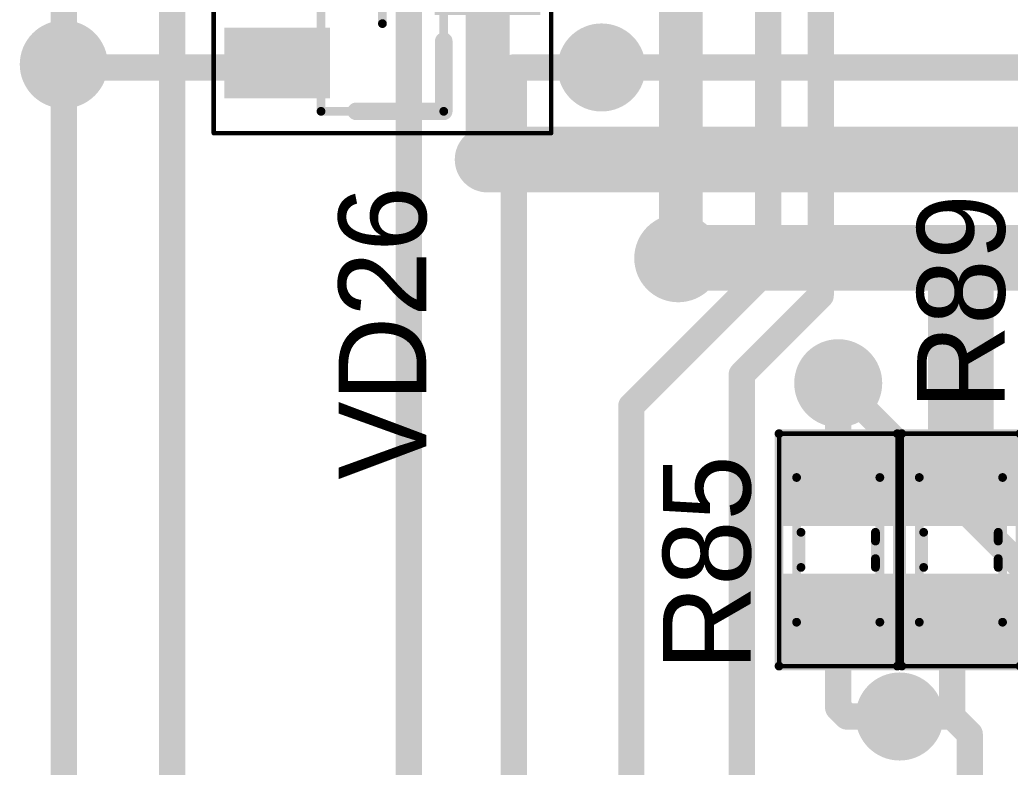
# Model space of a CAD drawing. Header units: millimetres. Extents: x 29 to 180, y 30 to 200.
# Drawn here: x 104.16 to 115.46, y 43.62 to 52.14 of the extents above; entities that cross this region are included whole.
import ezdxf

# ---------------------------------------------------------------- set-up
doc = ezdxf.new("R2010")
doc.units = ezdxf.units.MM
for name, color, linetype in [('BottomLayer', 5, 'Continuous'), ('BottomSolder', 6, 'Continuous'), ('Mechanical13', 56, 'Continuous'), ('Mechanical15', 56, 'Continuous'), ('MultiLayer', 9, 'Continuous'), ('TopLayer', 1, 'Continuous'), ('TopOverlay', 2, 'Continuous'), ('TopPaste', 8, 'Continuous'), ('TopSolder', 216, 'Continuous'), ('ViaHoleLayer', 16, 'Continuous')]:
    doc.layers.add(name, color=color, linetype=linetype)

# ---------------------------------------------------------------- blocks, each defined once
blk = doc.blocks.new('SOT23_3_517')
at = {"layer": 'Mechanical13', "const_width": 0.1}
for points in [[(-0.7, 1.5), (0.7, 1.5)], [(-0.7, -1.5), (-0.7, 1.5)], [(0.7, -1.5), (0.7, 1.5)], [(-0.7, -1.5), (0.7, -1.5)]]:
    blk.add_lwpolyline(points, dxfattribs=at)
at = {"layer": 'Mechanical13', "const_width": 0.05}
for points in [[(-0.725, 1.5, 1), (-0.675, 1.5, 1)], [(-0.725, 1.5, 1), (-0.675, 1.5, 1)], [(0.675, 1.5, 1), (0.725, 1.5, 1)], [(0.675, 1.5, 1), (0.725, 1.5, 1)], [(-0.725, -1.5, 1), (-0.675, -1.5, 1)], [(-0.725, -1.5, 1), (-0.675, -1.5, 1)], [(0.675, -1.5, 1), (0.725, -1.5, 1)], [(0.675, -1.5, 1), (0.725, -1.5, 1)]]:
    blk.add_lwpolyline(points, format="xyb", close=True, dxfattribs=at)
at = {"layer": 'Mechanical15'}
for points, const_width in [([(-1.925, 1.75), (1.925, 1.75)], 0.05), ([(-1.925, -1.75), (-1.925, 1.75)], 0.05), ([(1.925, -1.75), (1.925, 1.75)], 0.05), ([(0, -0.5), (0, 0.5)], 0.1), ([(-0.5, 0), (0.5, 0)], 0.1), ([(-1.925, -1.75), (1.925, -1.75)], 0.05)]:
    blk.add_lwpolyline(points, dxfattribs=dict(at, const_width=const_width))
for points, const_width in [([(-1.937, 1.75, 1), (-1.913, 1.75, 1)], 0.025), ([(-1.937, 1.75, 1), (-1.913, 1.75, 1)], 0.025), ([(1.913, 1.75, 1), (1.937, 1.75, 1)], 0.025), ([(1.913, 1.75, 1), (1.937, 1.75, 1)], 0.025), ([(-0.025, 0.5, 1), (0.025, 0.5, 1)], 0.05), ([(-0.525, 0, 1), (-0.475, 0, 1)], 0.05), ([(0.475, 0, 1), (0.525, 0, 1)], 0.05), ([(-0.025, -0.5, 1), (0.025, -0.5, 1)], 0.05), ([(-1.937, -1.75, 1), (-1.913, -1.75, 1)], 0.025), ([(-1.937, -1.75, 1), (-1.913, -1.75, 1)], 0.025), ([(1.913, -1.75, 1), (1.937, -1.75, 1)], 0.025), ([(1.913, -1.75, 1), (1.937, -1.75, 1)], 0.025)]:
    blk.add_lwpolyline(points, format="xyb", close=True, dxfattribs=dict(at, const_width=const_width))
at = {"layer": 'TopLayer'}
for points in [[(-0.7, 0.65), (-0.7, 1.25), (-1.7, 0.65), (-1.7, 1.25)], [(1.7, -0.3), (1.7, 0.3), (0.7, -0.3), (0.7, 0.3)], [(-0.7, -1.25), (-0.7, -0.65), (-1.7, -1.25), (-1.7, -0.65)]]:
    blk.add_solid(points, dxfattribs=at)
at = {"layer": 'TopOverlay'}
for points, const_width in [([(-1.075, 1.8, 1), (-1.325, 1.8, 1)], 0.25), ([(-1.388, 1.8, 1), (-1.263, 1.8, 1)], 0.125), ([(-1.137, 1.8, 1), (-1.012, 1.8, 1)], 0.125), ([(-0.35, 1.5, 1), (-0.25, 1.5, 1)], 0.1), ([(0.65, 1.5, 1), (0.75, 1.5, 1)], 0.1), ([(0.65, 1.5, 1), (0.75, 1.5, 1)], 0.1), ([(0.65, 0.7, 1), (0.75, 0.7, 1)], 0.1), ([(0.65, -0.7, 1), (0.75, -0.7, 1)], 0.1), ([(-0.35, -1.5, 1), (-0.25, -1.5, 1)], 0.1), ([(0.65, -1.5, 1), (0.75, -1.5, 1)], 0.1), ([(0.65, -1.5, 1), (0.75, -1.5, 1)], 0.1)]:
    blk.add_lwpolyline(points, format="xyb", close=True, dxfattribs=dict(at, const_width=const_width))
at = {"layer": 'TopOverlay', "const_width": 0.2}
for points in [[(-0.3, 1.5), (0.7, 1.5)], [(0.7, 0.7), (0.7, 1.5)], [(0.7, -1.5), (0.7, -0.7)], [(-0.3, -1.5), (0.7, -1.5)]]:
    blk.add_lwpolyline(points, dxfattribs=at)
at = {"layer": 'TopPaste'}
for points in [[(-0.7, 0.65), (-0.7, 1.25), (-1.7, 0.65), (-1.7, 1.25)], [(1.7, -0.3), (1.7, 0.3), (0.7, -0.3), (0.7, 0.3)], [(-0.7, -1.25), (-0.7, -0.65), (-1.7, -1.25), (-1.7, -0.65)]]:
    blk.add_solid(points, dxfattribs=at)
at = {"layer": 'TopSolder'}
for points in [[(-0.598, 0.548), (-0.598, 1.352), (-1.802, 0.548), (-1.802, 1.352)], [(1.802, -0.402), (1.802, 0.402), (0.598, -0.402), (0.598, 0.402)], [(-0.598, -1.352), (-0.598, -0.548), (-1.802, -1.352), (-1.802, -0.548)]]:
    blk.add_solid(points, dxfattribs=at)
blk = doc.blocks.new('SMD_R_0603_980')
at = {"layer": 'Mechanical13', "const_width": 0.1}
for points in [[(-0.825, -0.475), (-0.825, 0.475)], [(0.825, 0.475), (-0.825, 0.475)], [(0.825, -0.475), (0.825, 0.475)], [(0.825, -0.475), (-0.825, -0.475)]]:
    blk.add_lwpolyline(points, dxfattribs=at)
at = {"layer": 'Mechanical13', "const_width": 0.05}
for points in [[(-0.85, 0.475, 1), (-0.8, 0.475, 1)], [(-0.85, 0.475, 1), (-0.8, 0.475, 1)], [(0.8, 0.475, 1), (0.85, 0.475, 1)], [(0.8, 0.475, 1), (0.85, 0.475, 1)], [(-0.85, -0.475, 1), (-0.8, -0.475, 1)], [(-0.85, -0.475, 1), (-0.8, -0.475, 1)], [(0.8, -0.475, 1), (0.85, -0.475, 1)], [(0.8, -0.475, 1), (0.85, -0.475, 1)]]:
    blk.add_lwpolyline(points, format="xyb", close=True, dxfattribs=at)
at = {"layer": 'Mechanical15', "const_width": 0.05}
for points in [[(-1.325, -0.675), (-1.325, 0.675)], [(1.325, 0.675), (-1.325, 0.675)], [(1.325, -0.675), (1.325, 0.675)], [(1.325, -0.675), (-1.325, -0.675)]]:
    blk.add_lwpolyline(points, dxfattribs=at)
at = {"layer": 'Mechanical15', "const_width": 0.025}
for points in [[(-1.338, 0.675, 1), (-1.313, 0.675, 1)], [(-1.338, 0.675, 1), (-1.313, 0.675, 1)], [(1.313, 0.675, 1), (1.338, 0.675, 1)], [(1.313, 0.675, 1), (1.338, 0.675, 1)], [(-1.338, -0.675, 1), (-1.313, -0.675, 1)], [(-1.338, -0.675, 1), (-1.313, -0.675, 1)], [(1.313, -0.675, 1), (1.338, -0.675, 1)], [(1.313, -0.675, 1), (1.338, -0.675, 1)]]:
    blk.add_lwpolyline(points, format="xyb", close=True, dxfattribs=at)
at = {"layer": 'TopLayer'}
for points in [[(-0.375, -0.525), (-0.375, 0.525), (-1.175, -0.525), (-1.175, 0.525)], [(1.175, -0.525), (1.175, 0.525), (0.375, -0.525), (0.375, 0.525)]]:
    blk.add_solid(points, dxfattribs=at)
at = {"layer": 'TopOverlay', "const_width": 0.1}
for points in [[(1.325, 0.675), (-1.325, 0.675)], [(-1.325, -0.675), (-1.325, 0.675)], [(1.325, -0.675), (1.325, 0.675)], [(-0.1, 0.425), (-0.2, 0.425)], [(0.1, 0.425), (-0.1, 0.425)], [(0.2, 0.425), (0.1, 0.425)], [(0.2, -0.425), (-0.2, -0.425)], [(1.325, -0.675), (-1.325, -0.675)]]:
    blk.add_lwpolyline(points, dxfattribs=at)
at = {"layer": 'TopOverlay', "const_width": 0.05}
for points in [[(-1.35, 0.675, 1), (-1.3, 0.675, 1)], [(-1.35, 0.675, 1), (-1.3, 0.675, 1)], [(1.3, 0.675, 1), (1.35, 0.675, 1)], [(1.3, 0.675, 1), (1.35, 0.675, 1)], [(-0.225, 0.425, 1), (-0.175, 0.425, 1)], [(-0.125, 0.425, 1), (-0.075, 0.425, 1)], [(-0.125, 0.425, 1), (-0.075, 0.425, 1)], [(0.075, 0.425, 1), (0.125, 0.425, 1)], [(0.075, 0.425, 1), (0.125, 0.425, 1)], [(0.175, 0.425, 1), (0.225, 0.425, 1)], [(-0.225, -0.425, 1), (-0.175, -0.425, 1)], [(0.175, -0.425, 1), (0.225, -0.425, 1)], [(-1.35, -0.675, 1), (-1.3, -0.675, 1)], [(-1.35, -0.675, 1), (-1.3, -0.675, 1)], [(1.3, -0.675, 1), (1.35, -0.675, 1)], [(1.3, -0.675, 1), (1.35, -0.675, 1)]]:
    blk.add_lwpolyline(points, format="xyb", close=True, dxfattribs=at)
at = {"layer": 'TopPaste'}
for points in [[(-0.375, -0.525), (-0.375, 0.525), (-1.175, -0.525), (-1.175, 0.525)], [(1.175, -0.525), (1.175, 0.525), (0.375, -0.525), (0.375, 0.525)]]:
    blk.add_solid(points, dxfattribs=at)
at = {"layer": 'TopSolder'}
for points in [[(-0.273, -0.627), (-0.273, 0.627), (-1.277, -0.627), (-1.277, 0.627)], [(1.277, -0.627), (1.277, 0.627), (0.273, -0.627), (0.273, 0.627)]]:
    blk.add_solid(points, dxfattribs=at)
blk = doc.blocks.new('SMD_R_0603_982')
at = {"layer": 'Mechanical13', "const_width": 0.1}
for points in [[(-0.825, -0.475), (-0.825, 0.475)], [(0.825, 0.475), (-0.825, 0.475)], [(0.825, -0.475), (0.825, 0.475)], [(0.825, -0.475), (-0.825, -0.475)]]:
    blk.add_lwpolyline(points, dxfattribs=at)
at = {"layer": 'Mechanical13', "const_width": 0.05}
for points in [[(-0.85, 0.475, 1), (-0.8, 0.475, 1)], [(-0.85, 0.475, 1), (-0.8, 0.475, 1)], [(0.8, 0.475, 1), (0.85, 0.475, 1)], [(0.8, 0.475, 1), (0.85, 0.475, 1)], [(-0.85, -0.475, 1), (-0.8, -0.475, 1)], [(-0.85, -0.475, 1), (-0.8, -0.475, 1)], [(0.8, -0.475, 1), (0.85, -0.475, 1)], [(0.8, -0.475, 1), (0.85, -0.475, 1)]]:
    blk.add_lwpolyline(points, format="xyb", close=True, dxfattribs=at)
at = {"layer": 'Mechanical15', "const_width": 0.05}
for points in [[(-1.325, -0.675), (-1.325, 0.675)], [(1.325, 0.675), (-1.325, 0.675)], [(1.325, -0.675), (1.325, 0.675)], [(1.325, -0.675), (-1.325, -0.675)]]:
    blk.add_lwpolyline(points, dxfattribs=at)
at = {"layer": 'Mechanical15', "const_width": 0.025}
for points in [[(-1.338, 0.675, 1), (-1.313, 0.675, 1)], [(-1.338, 0.675, 1), (-1.313, 0.675, 1)], [(1.313, 0.675, 1), (1.338, 0.675, 1)], [(1.313, 0.675, 1), (1.338, 0.675, 1)], [(-1.338, -0.675, 1), (-1.313, -0.675, 1)], [(-1.338, -0.675, 1), (-1.313, -0.675, 1)], [(1.313, -0.675, 1), (1.338, -0.675, 1)], [(1.313, -0.675, 1), (1.338, -0.675, 1)]]:
    blk.add_lwpolyline(points, format="xyb", close=True, dxfattribs=at)
at = {"layer": 'TopLayer'}
for points in [[(-0.375, -0.525), (-0.375, 0.525), (-1.175, -0.525), (-1.175, 0.525)], [(1.175, -0.525), (1.175, 0.525), (0.375, -0.525), (0.375, 0.525)]]:
    blk.add_solid(points, dxfattribs=at)
at = {"layer": 'TopOverlay', "const_width": 0.1}
for points in [[(1.325, 0.675), (-1.325, 0.675)], [(-1.325, -0.675), (-1.325, 0.675)], [(1.325, -0.675), (1.325, 0.675)], [(-0.1, 0.425), (-0.2, 0.425)], [(0.1, 0.425), (-0.1, 0.425)], [(0.2, 0.425), (0.1, 0.425)], [(0.2, -0.425), (-0.2, -0.425)], [(1.325, -0.675), (-1.325, -0.675)]]:
    blk.add_lwpolyline(points, dxfattribs=at)
at = {"layer": 'TopOverlay', "const_width": 0.05}
for points in [[(-1.35, 0.675, 1), (-1.3, 0.675, 1)], [(-1.35, 0.675, 1), (-1.3, 0.675, 1)], [(1.3, 0.675, 1), (1.35, 0.675, 1)], [(1.3, 0.675, 1), (1.35, 0.675, 1)], [(-0.225, 0.425, 1), (-0.175, 0.425, 1)], [(-0.125, 0.425, 1), (-0.075, 0.425, 1)], [(-0.125, 0.425, 1), (-0.075, 0.425, 1)], [(0.075, 0.425, 1), (0.125, 0.425, 1)], [(0.075, 0.425, 1), (0.125, 0.425, 1)], [(0.175, 0.425, 1), (0.225, 0.425, 1)], [(-0.225, -0.425, 1), (-0.175, -0.425, 1)], [(0.175, -0.425, 1), (0.225, -0.425, 1)], [(-1.35, -0.675, 1), (-1.3, -0.675, 1)], [(-1.35, -0.675, 1), (-1.3, -0.675, 1)], [(1.3, -0.675, 1), (1.35, -0.675, 1)], [(1.3, -0.675, 1), (1.35, -0.675, 1)]]:
    blk.add_lwpolyline(points, format="xyb", close=True, dxfattribs=at)
at = {"layer": 'TopPaste'}
for points in [[(-0.375, -0.525), (-0.375, 0.525), (-1.175, -0.525), (-1.175, 0.525)], [(1.175, -0.525), (1.175, 0.525), (0.375, -0.525), (0.375, 0.525)]]:
    blk.add_solid(points, dxfattribs=at)
at = {"layer": 'TopSolder'}
for points in [[(-0.273, -0.627), (-0.273, 0.627), (-1.277, -0.627), (-1.277, 0.627)], [(1.277, -0.627), (1.277, 0.627), (0.273, -0.627), (0.273, 0.627)]]:
    blk.add_solid(points, dxfattribs=at)

msp = doc.modelspace()

# ---------------------------------------------------------------- linework, layer by layer
at = {"layer": 'BottomLayer'}
for points, const_width in [([(111.704, 49.454), (111.704, 55.896)], 0.5), ([(105.9, 39.6), (105.9, 53.6)], 0.3), ([(108.6, 38.115), (108.6, 53.4)], 0.3), ([(112.7, 49.3), (112.7, 52.7)], 0.3), ([(113.3, 49), (113.3, 52.3)], 0.3), ([(104.665, 35.935), (104.665, 51.635)], 0.3), ([(109.8, 36.5), (109.8, 51.6)], 0.3), ([(109.8, 51.6), (110.8, 51.6)], 0.3), ([(111.675, 49.425), (111.704, 49.454)], 0.5), ([(111.14, 47.74), (112.7, 49.3)], 0.3), ([(112.4, 48.1), (113.3, 49)], 0.3), ([(112.4, 36.8), (112.4, 48.1)], 0.3), ([(113.5, 48), (115.804, 45.696)], 0.3), ([(111.14, 38.115), (111.14, 47.74)], 0.3), ([(114.2, 44.2), (114.8, 44.2)], 0.3), ([(114.8, 44.2), (115, 44)], 0.3), ([(115, 36.795), (115, 44)], 0.3)]:
    msp.add_lwpolyline(points, dxfattribs=dict(at, const_width=const_width))
for points, const_width in [([(104.465, 51.635, 1), (104.865, 51.635, 1)], 0.4), ([(110.6, 51.6, 1), (111, 51.6, 1)], 0.4), ([(104.59, 51.635, 1), (104.74, 51.635, 1)], 0.15), ([(109.725, 51.6, 1), (109.875, 51.6, 1)], 0.15), ([(109.725, 51.6, 1), (109.875, 51.6, 1)], 0.15), ([(110.725, 51.6, 1), (110.875, 51.6, 1)], 0.15), ([(111.475, 49.425, 1), (111.875, 49.425, 1)], 0.4), ([(111.55, 49.425, 1), (111.8, 49.425, 1)], 0.25), ([(111.579, 49.454, 1), (111.829, 49.454, 1)], 0.25), ([(111.579, 49.454, 1), (111.829, 49.454, 1)], 0.25), ([(112.625, 49.3, 1), (112.775, 49.3, 1)], 0.15), ([(112.625, 49.3, 1), (112.775, 49.3, 1)], 0.15), ([(113.225, 49, 1), (113.375, 49, 1)], 0.15), ([(113.225, 49, 1), (113.375, 49, 1)], 0.15), ([(113.3, 48, 1), (113.7, 48, 1)], 0.4), ([(112.325, 48.1, 1), (112.475, 48.1, 1)], 0.15), ([(112.325, 48.1, 1), (112.475, 48.1, 1)], 0.15), ([(113.425, 48, 1), (113.575, 48, 1)], 0.15), ([(111.065, 47.74, 1), (111.215, 47.74, 1)], 0.15), ([(111.065, 47.74, 1), (111.215, 47.74, 1)], 0.15), ([(114, 44.2, 1), (114.4, 44.2, 1)], 0.4), ([(114.125, 44.2, 1), (114.275, 44.2, 1)], 0.15), ([(114.725, 44.2, 1), (114.875, 44.2, 1)], 0.15), ([(114.725, 44.2, 1), (114.875, 44.2, 1)], 0.15), ([(114.925, 44, 1), (115.075, 44, 1)], 0.15), ([(114.925, 44, 1), (115.075, 44, 1)], 0.15)]:
    msp.add_lwpolyline(points, format="xyb", close=True, dxfattribs=dict(at, const_width=const_width))
at = {"layer": 'BottomSolder', "const_width": 0.502}
for points in [[(104.414, 51.635, 1), (104.916, 51.635, 1)], [(110.549, 51.6, 1), (111.051, 51.6, 1)], [(111.424, 49.425, 1), (111.926, 49.425, 1)], [(113.249, 48, 1), (113.751, 48, 1)], [(113.949, 44.2, 1), (114.451, 44.2, 1)]]:
    msp.add_lwpolyline(points, format="xyb", close=True, dxfattribs=at)
at = {"layer": 'MultiLayer', "const_width": 0.4}
for points in [[(104.465, 51.635, 1), (104.865, 51.635, 1)], [(110.6, 51.6, 1), (111, 51.6, 1)], [(111.475, 49.425, 1), (111.875, 49.425, 1)], [(113.3, 48, 1), (113.7, 48, 1)], [(114, 44.2, 1), (114.4, 44.2, 1)]]:
    msp.add_lwpolyline(points, format="xyb", close=True, dxfattribs=at)
at = {"layer": 'TopLayer'}
for points, const_width in [([(104.665, 51.635), (104.665, 56.465)], 0.3), ([(109.5, 50.55), (109.5, 52.6)], 0.5), ([(104.665, 51.635), (104.7, 51.6)], 0.3), ([(104.7, 51.6), (107.05, 51.6)], 0.3), ([(107.05, 51.6), (107.1, 51.65)], 0.3), ([(110.8, 51.6), (117.575, 51.6)], 0.3), ([(109.5, 50.55), (121.2, 50.55)], 0.75), ([(111.675, 49.425), (111.679, 49.429)], 0.75), ([(111.679, 49.429), (114.9, 49.429)], 0.75), ([(114.9, 46.875), (114.9, 49.429)], 0.75), ([(114.9, 49.429), (120.5, 49.429)], 0.75), ([(113.5, 46.875), (113.5, 48)], 0.3), ([(113.5, 44.3), (113.5, 45.325)], 0.3), ([(114.8, 45.225), (114.9, 45.325)], 0.3), ([(114.8, 44.2), (114.8, 45.225)], 0.3), ([(113.5, 44.3), (113.6, 44.2)], 0.3), ([(113.6, 44.2), (114.2, 44.2)], 0.3), ([(114.2, 44.2), (114.8, 44.2)], 0.3)]:
    msp.add_lwpolyline(points, dxfattribs=dict(at, const_width=const_width))
for points, const_width in [([(104.465, 51.635, 1), (104.865, 51.635, 1)], 0.4), ([(110.6, 51.6, 1), (111, 51.6, 1)], 0.4), ([(104.59, 51.635, 1), (104.74, 51.635, 1)], 0.15), ([(104.59, 51.635, 1), (104.74, 51.635, 1)], 0.15), ([(104.625, 51.6, 1), (104.775, 51.6, 1)], 0.15), ([(104.625, 51.6, 1), (104.775, 51.6, 1)], 0.15), ([(106.975, 51.6, 1), (107.125, 51.6, 1)], 0.15), ([(106.975, 51.6, 1), (107.125, 51.6, 1)], 0.15), ([(107.025, 51.65, 1), (107.175, 51.65, 1)], 0.15), ([(110.725, 51.6, 1), (110.875, 51.6, 1)], 0.15), ([(109.313, 50.55, 1), (109.688, 50.55, 1)], 0.375), ([(109.375, 50.55, 1), (109.625, 50.55, 1)], 0.25), ([(111.475, 49.425, 1), (111.875, 49.425, 1)], 0.4), ([(111.488, 49.425, 1), (111.863, 49.425, 1)], 0.375), ([(111.492, 49.429, 1), (111.867, 49.429, 1)], 0.375), ([(111.492, 49.429, 1), (111.867, 49.429, 1)], 0.375), ([(114.713, 49.429, 1), (115.088, 49.429, 1)], 0.375), ([(114.713, 49.429, 1), (115.088, 49.429, 1)], 0.375), ([(114.713, 49.429, 1), (115.088, 49.429, 1)], 0.375), ([(113.3, 48, 1), (113.7, 48, 1)], 0.4), ([(113.425, 48, 1), (113.575, 48, 1)], 0.15), ([(114.713, 46.875, 1), (115.088, 46.875, 1)], 0.375), ([(113.425, 46.875, 1), (113.575, 46.875, 1)], 0.15), ([(113.425, 45.325, 1), (113.575, 45.325, 1)], 0.15), ([(114.825, 45.325, 1), (114.975, 45.325, 1)], 0.15), ([(114.725, 45.225, 1), (114.875, 45.225, 1)], 0.15), ([(114.725, 45.225, 1), (114.875, 45.225, 1)], 0.15), ([(114, 44.2, 1), (114.4, 44.2, 1)], 0.4), ([(113.425, 44.3, 1), (113.575, 44.3, 1)], 0.15), ([(113.425, 44.3, 1), (113.575, 44.3, 1)], 0.15), ([(113.525, 44.2, 1), (113.675, 44.2, 1)], 0.15), ([(113.525, 44.2, 1), (113.675, 44.2, 1)], 0.15), ([(114.125, 44.2, 1), (114.275, 44.2, 1)], 0.15), ([(114.125, 44.2, 1), (114.275, 44.2, 1)], 0.15), ([(114.725, 44.2, 1), (114.875, 44.2, 1)], 0.15), ([(114.725, 44.2, 1), (114.875, 44.2, 1)], 0.15)]:
    msp.add_lwpolyline(points, format="xyb", close=True, dxfattribs=dict(at, const_width=const_width))
at = {"layer": 'TopSolder', "const_width": 0.502}
for points in [[(104.414, 51.635, 1), (104.916, 51.635, 1)], [(110.549, 51.6, 1), (111.051, 51.6, 1)], [(111.424, 49.425, 1), (111.926, 49.425, 1)], [(113.249, 48, 1), (113.751, 48, 1)], [(113.949, 44.2, 1), (114.451, 44.2, 1)]]:
    msp.add_lwpolyline(points, format="xyb", close=True, dxfattribs=at)
at = {"layer": 'ViaHoleLayer', "const_width": 0.25}
for points in [[(104.54, 51.635, 1), (104.79, 51.635, 1)], [(110.675, 51.6, 1), (110.925, 51.6, 1)], [(111.55, 49.425, 1), (111.8, 49.425, 1)], [(113.375, 48, 1), (113.625, 48, 1)], [(114.075, 44.2, 1), (114.325, 44.2, 1)]]:
    msp.add_lwpolyline(points, format="xyb", close=True, dxfattribs=at)

# ---------------------------------------------------------------- block references
for name, p, rotation in [('SOT23_3_517', (108.3, 52.6), 360), ('SMD_R_0603_980', (113.5, 46.1), 270), ('SMD_R_0603_982', (114.9, 46.1), 270)]:
    msp.add_blockref(name, p, dxfattribs=dict(rotation=rotation))

# ---------------------------------------------------------------- texts
at = {"layer": 'TopOverlay'}
for s, p in [('VD26', (108.8, 46.9)), ('R89', (115.4, 47.7)), ('R85', (112.5, 44.725))]:
    msp.add_text(s, height=1, rotation=90, dxfattribs=at).set_placement(p)

doc.saveas('drawing.dxf')
